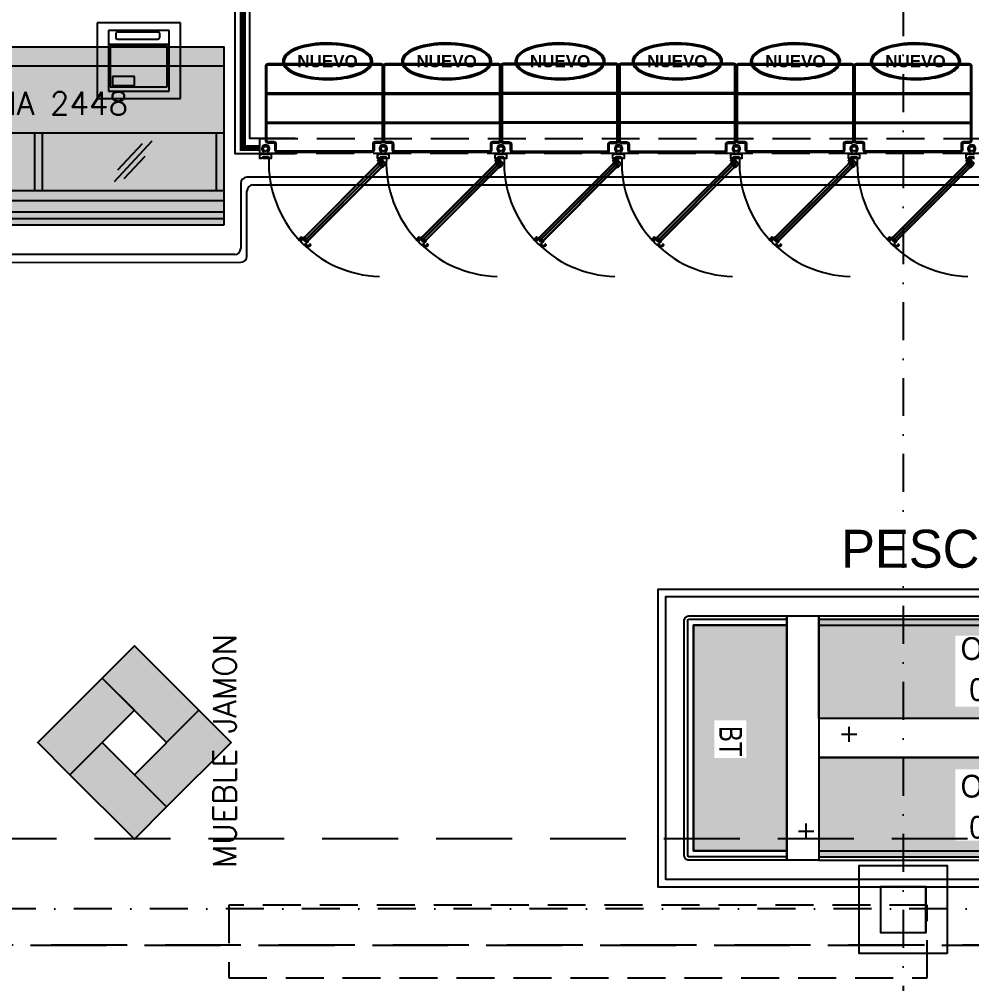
# Model space of a CAD drawing. Header units: millimetres. Extents: x 340 to 1003762, y 22 to 362022.
# Drawn here: x 614401 to 620672, y 282563 to 288913 of the extents above; entities that cross this region are included whole.
import ezdxf

# ---------------------------------------------------------------- set-up
doc = ezdxf.new("R2010")
doc.units = ezdxf.units.MM
for name, pattern in [('LSBB_P_002 - PLANTA 1° NIVEL SALA DE VENTAS$0$000_ALTILLO PROPUESTA$0$HIDDEN', [0.375, 0.25, -0.125]), ('LSBB_P_002 - PLANTA 1° NIVEL SALA DE VENTAS$0$CONTINUOS', [0]), ('LSBB_P_002 - PLANTA 1° NIVEL SALA DE VENTAS$0$DASHDOT2', [0.5, 0.25, -0.125, 0, -0.125]), ('LSBB_P_002 - PLANTA 1° NIVEL SALA DE VENTAS$0$HIDDEN', [0.375, 0.25, -0.125]), ('LSBB_P_002 - PLANTA 1° NIVEL SALA DE VENTAS$0$HIDDEN2', [0.1875, 0.125, -0.0625])]:
    doc.linetypes.add(name, pattern=pattern)
for name, color, linetype in [('A-DEMOLICION SV', 40, 'Continuous'), ('LSBB_P_002 - PLANTA 1° NIVEL SALA DE VENTAS$0$A-ACTIVOS NUEVOS', 20, 'Continuous'), ('LSBB_P_002 - PLANTA 1° NIVEL SALA DE VENTAS$0$A-LAYOUT', 7, 'Continuous'), ('LSBB_P_002 - PLANTA 1° NIVEL SALA DE VENTAS$0$A-MUE-ESPECIAL', 8, 'Continuous'), ('LSBB_P_002 - PLANTA 1° NIVEL SALA DE VENTAS$0$A-MUEBLES FRIO', 2, 'Continuous'), ('LSBB_P_002 - PLANTA 1° NIVEL SALA DE VENTAS$0$A-PANEL CAMARA NUEVO', 10, 'LSBB_P_002 - PLANTA 1° NIVEL SALA DE VENTAS$0$CONTINUOS'), ('LSBB_P_002 - PLANTA 1° NIVEL SALA DE VENTAS$0$A-SALA DEFENSAS', 9, 'Continuous'), ('LSBB_P_002 - PLANTA 1° NIVEL SALA DE VENTAS$0$A-SALA-HATCH-FIAMBRES', 32, 'Continuous'), ('LSBB_P_002 - PLANTA 1° NIVEL SALA DE VENTAS$0$A-SALA-HATCH-PESCADERIA', 160, 'Continuous'), ('LSBB_P_002 - PLANTA 1° NIVEL SALA DE VENTAS$0$A-SE CONSTRUYE RELLENO', 10, 'LSBB_P_002 - PLANTA 1° NIVEL SALA DE VENTAS$0$CONTINUOS'), ('LSBB_P_002 - PLANTA 1° NIVEL SALA DE VENTAS$0$A-TEXTO SV', 2, 'LSBB_P_002 - PLANTA 1° NIVEL SALA DE VENTAS$0$DASHDOT2'), ('LSBB_P_002 - PLANTA 1° NIVEL SALA DE VENTAS$0$A-Textos', 2, 'Continuous'), ('LSBB_P_002 - PLANTA 1° NIVEL SALA DE VENTAS$0$A-TRAS-EQPM', 8, 'Continuous'), ('LSBB_P_002 - PLANTA 1° NIVEL SALA DE VENTAS$0$CENEFA', 6, 'LSBB_P_002 - PLANTA 1° NIVEL SALA DE VENTAS$0$HIDDEN'), ('LSBB_P_002 - PLANTA 1° NIVEL SALA DE VENTAS$0$EJES', 8, 'LSBB_P_002 - PLANTA 1° NIVEL SALA DE VENTAS$0$DASHDOT2'), ('LSBB_P_002 - PLANTA 1° NIVEL SALA DE VENTAS$0$ESTRUCTURA', 5, 'Continuous'), ('LSBB_P_002 - PLANTA 1° NIVEL SALA DE VENTAS$0$LAYOUT$0$A-SALA-HATCH-FIAMBRES', 30, 'Continuous'), ('LSBB_P_002 - PLANTA 1° NIVEL SALA DE VENTAS$0$MUEBLES DE FRIO', 4, 'Continuous'), ('LSBB_P_002 - PLANTA 1° NIVEL SALA DE VENTAS$0$ZOCALOS-HORM', 8, 'Continuous')]:
    doc.layers.add(name, color=color, linetype=linetype)
doc.styles.add('LSBB_P_002 - PLANTA 1° NIVEL SALA DE VENTAS$0$ARIAL', font='')
doc.styles.add('LSBB_P_002 - PLANTA 1° NIVEL SALA DE VENTAS$0$ARQ', font='arial.ttf')
doc.styles.add('LSBB_P_002 - PLANTA 1° NIVEL SALA DE VENTAS$0$LAYOUT$0$REF-LAYOUT N+0.00 E 03$0$REF-LAYOUT N+0.00 E 02$0$Walmart_CENTURY GOTHIC', font='GOTHIC.TTF')
doc.styles.add('LSBB_P_002 - PLANTA 1° NIVEL SALA DE VENTAS$0$REF-LAYOUT N+0.00 E 03$0$REF-LAYOUT N+0.00 E 02$0$1301_Sala de Venta$0$ARQ', font='SIMPLEX.shx')
doc.styles.add('LSBB_P_002 - PLANTA 1° NIVEL SALA DE VENTAS$0$YUDICAD_ROMANS', font='romans.shx')
doc.styles.get('LSBB_P_002 - PLANTA 1° NIVEL SALA DE VENTAS$0$ARIAL').set_extended_font_data('Arial', bold=True)

# ---------------------------------------------------------------- blocks, each defined once
blk = doc.blocks.new('LSBB_P_002 - PLANTA 1° NIVEL SALA DE VENTAS$0$A$C529333AF')
at = {"layer": 'LSBB_P_002 - PLANTA 1° NIVEL SALA DE VENTAS$0$A-ACTIVOS NUEVOS', "extrusion": (0, 0, -1)}
blk.add_ellipse((0, 0), major_axis=(0.2855, 0), ratio=0.388575, dxfattribs=at)
at = {"layer": 'LSBB_P_002 - PLANTA 1° NIVEL SALA DE VENTAS$0$A-ACTIVOS NUEVOS'}
blk.add_open_spline([(0.2955, 0), (0.2955, -0.021), (0.2828, -0.0409), (0.2407, -0.0737), (0.2108, -0.0875), (0.0693, -0.1291), (-0.0893, -0.1272), (-0.2453, -0.0748), (-0.2842, -0.048), (-0.3027, 0.019), (-0.2777, 0.0523), (-0.188, 0.0987), (-0.1218, 0.1143), (0.0524, 0.1263), (0.163, 0.1102), (0.2698, 0.0572), (0.2955, 0.0303), (0.2955, 0)], degree=3, knots=[0, 0, 0, 0, 0.461791, 0.461791, 0.923583, 0.923583, 2.283227, 2.283227, 3.034626, 3.034626, 3.786024, 3.786024, 4.537423, 4.537423, 5.618495, 5.618495, 6.283185, 6.283185, 6.283185, 6.283185], dxfattribs=at)
at = {"layer": 'LSBB_P_002 - PLANTA 1° NIVEL SALA DE VENTAS$0$A-ACTIVOS NUEVOS', "insert": (0, 0), "char_height": 0.08, "attachment_point": 5, "style": 'LSBB_P_002 - PLANTA 1° NIVEL SALA DE VENTAS$0$ARIAL'}
blk.add_mtext_dynamic_manual_height_columns('NUEVO', width=0.536552, gutter_width=0.7, heights=[0], dxfattribs=at)
blk = doc.blocks.new('LSBB_P_002 - PLANTA 1° NIVEL SALA DE VENTAS$0$REF-LAYOUT N+0.00 E 03$0$REF-LAYOUT N+0.00 E 02$0$1301_Sala de Venta$0$VITRINA_2448_X_1170')
h = blk.add_hatch(color=256)
h.dxf.hatch_style = 1
h.paths.add_polyline_path([(-2883.08, -5350.77), (-2883.08, -5233.77), (-3127.88, -5233.77), (-3127.88, -5350.77)])
h.paths.add_polyline_path([(-3083.16, -5281.93), (-2924.23, -5281.93), (-2924.23, -5259.43), (-3083.16, -5259.43)], flags=24)
at = {"layer": 'LSBB_P_002 - PLANTA 1° NIVEL SALA DE VENTAS$0$A-MUEBLES FRIO', "linetype": 'Continuous'}
for p, q in [((-3127.88, -5245.92), (-2883.08, -5245.92)), ((-2883.08, -5290.27), (-3127.88, -5290.27)), ((-3122.88, -5328.13), (-3122.88, -5290.27)), ((-3055.58, -5295.57), (-3080.41, -5322.33)), ((-3007.98, -5290.27), (-3007.98, -5328.13)), ((-3002.98, -5290.27), (-3002.98, -5328.13)), ((-2930.74, -5295.57), (-2955.57, -5322.33)), ((-2888.08, -5328.13), (-2888.08, -5290.27)), ((-3061.98, -5297.41), (-3078.1, -5314.59)), ((-2937.15, -5297.41), (-2953.27, -5314.59)), ((-3060.11, -5305.76), (-3073.96, -5320.44)), ((-2935.27, -5305.76), (-2949.12, -5320.44)), ((-3127.88, -5328.13), (-2883.08, -5328.13)), ((-3127.88, -5334.6), (-2883.08, -5334.6)), ((-3127.88, -5342.14), (-2883.08, -5342.14)), ((-3127.88, -5346.45), (-2883.08, -5346.45))]:
    blk.add_line(p, q, dxfattribs=at)
blk.add_lwpolyline([(-2883.08, -5350.77), (-2883.08, -5233.77), (-3127.88, -5233.77), (-3127.88, -5350.77), (-3127.88, -5233.77), (-3127.88, -5350.77)], close=True, dxfattribs=at)
at = {"layer": 'LSBB_P_002 - PLANTA 1° NIVEL SALA DE VENTAS$0$A-MUEBLES FRIO', "insert": (-3079.41, -5263.18), "char_height": 15, "attachment_point": 1, "style": 'LSBB_P_002 - PLANTA 1° NIVEL SALA DE VENTAS$0$REF-LAYOUT N+0.00 E 03$0$REF-LAYOUT N+0.00 E 02$0$1301_Sala de Venta$0$ARQ'}
blk.add_mtext('VITRINA 2448', dxfattribs=at)
blk = doc.blocks.new('LSBB_P_002 - PLANTA 1° NIVEL SALA DE VENTAS$0$Balanza VA')
at = {"layer": 'LSBB_P_002 - PLANTA 1° NIVEL SALA DE VENTAS$0$A-TRAS-EQPM'}
for p, q in [((-41358.6, 6380.36, 0), (-41358.6, 6430.17, 0)), ((-41358.6, 6430.17, 0), (-41303.6, 6430.17, 0)), ((-41358.6, 6430.17, 0), (-41303.6, 6430.17, 0)), ((-41303.6, 6430.17, 0), (-41303.6, 6380.36, 0)), ((-41351.1, 6385.1, 0), (-41351.1, 6425.1, 0)), ((-41351.1, 6425.1, 0), (-41311.1, 6425.1, 0)), ((-41351.1, 6385.1, 0), (-41351.1, 6425.1, 0)), ((-41344.68, 6423.24, 0), (-41344.68, 6420.3, 0)), ((-41317.14, 6424.24, 0), (-41343.68, 6424.24, 0)), ((-41316.14, 6420.3, 0), (-41316.14, 6423.24, 0)), ((-41311.1, 6425.1, 0), (-41311.1, 6385.1, 0)), ((-41311.1, 6416.1, 0), (-41351.1, 6416.1, 0)), ((-41349.85, 6388.1, 0), (-41349.85, 6415.1, 0)), ((-41349.85, 6415.1, 0), (-41312.35, 6415.1, 0)), ((-41343.68, 6419.3, 0), (-41317.14, 6419.3, 0)), ((-41312.35, 6415.1, 0), (-41312.35, 6388.1, 0)), ((-41328.29, 6388.83, 0), (-41328.29, 6394.75, 0)), ((-41328.29, 6394.75, 0), (-41313.84, 6394.75, 0)), ((-41313.84, 6394.75, 0), (-41313.84, 6388.83, 0)), ((-41312.35, 6388.1, 0), (-41349.85, 6388.1, 0)), ((-41313.84, 6388.83, 0), (-41328.29, 6388.83, 0)), ((-41311.1, 6385.1, 0), (-41351.1, 6385.1, 0)), ((-41311.1, 6385.1, 0), (-41351.1, 6385.1, 0)), ((-41303.6, 6380.36, 0), (-41358.6, 6380.36, 0))]:
    blk.add_line(p, q, dxfattribs=at)
for centre, start, end in [((-41343.68, 6423.24, 0), 90, 180), ((-41343.68, 6420.3, 0), 180, 270), ((-41317.14, 6423.24, 0), 0, 90), ((-41317.14, 6420.3, 0), 270, 0)]:
    blk.add_arc(centre, 1, start, end, dxfattribs=at)
blk = doc.blocks.new('LSBB_P_002 - PLANTA 1° NIVEL SALA DE VENTAS$0$CABECERA_POZO_ISLA_1608_X_886')
h = blk.add_hatch(color=256)
h.dxf.hatch_style = 1
h.paths.add_polyline_path([(-3339.37, -3166.62), (-3400.87, -3166.62), (-3400.87, -3315.22), (-3339.37, -3315.22)])
h.paths.add_polyline_path([(-3387.22, -3229.29), (-3387.22, -3254.08), (-3366.1, -3254.08), (-3366.1, -3229.29)], flags=16)
at = {"layer": 'LSBB_P_002 - PLANTA 1° NIVEL SALA DE VENTAS$0$A-MUEBLES FRIO'}
for p, q in [((-3339.37, -3166.62), (-3339.37, -3315.22)), ((-3326.74, -3307.19), (-3326.74, -3297.19)), ((-3331.74, -3302.19), (-3321.74, -3302.19))]:
    blk.add_line(p, q, dxfattribs=at)
for points in [[(-3403.97, -3160.52), (-3339.37, -3160.52), (-3339.37, -3321.32), (-3403.97, -3321.32, -0.414214), (-3406.97, -3318.32), (-3406.97, -3163.52, -0.414214)], [(-3403.97, -3162.72), (-3339.37, -3162.72), (-3339.37, -3319.12), (-3403.97, -3319.12, -0.414214), (-3404.77, -3318.32), (-3404.77, -3163.52, -0.414214)]]:
    blk.add_lwpolyline(points, format="xyb", close=True, dxfattribs=at)
for points in [[(-3318.37, -3160.52), (-3318.37, -3321.32), (-3339.37, -3321.32), (-3339.37, -3160.52)], [(-3400.87, -3166.62), (-3339.37, -3166.62), (-3339.37, -3315.22), (-3400.87, -3315.22)], [(-3339.37, -3166.62), (-3400.87, -3166.62), (-3400.87, -3315.22), (-3339.37, -3315.22)]]:
    blk.add_lwpolyline(points, close=True, dxfattribs=at)
at = {"layer": 'LSBB_P_002 - PLANTA 1° NIVEL SALA DE VENTAS$0$A-MUEBLES FRIO', "insert": (-3376.4, -3242.94), "char_height": 15, "width": 142.2754, "attachment_point": 5, "rotation": 270, "line_spacing_factor": 1.081434, "style": 'LSBB_P_002 - PLANTA 1° NIVEL SALA DE VENTAS$0$ARQ'}
blk.add_mtext('{\\W0.750000x;BT }', dxfattribs=at)
blk = doc.blocks.new('LSBB_P_002 - PLANTA 1° NIVEL SALA DE VENTAS$0$POZO_2500_X_1608')
h = blk.add_hatch(color=256)
h.dxf.hatch_style = 1
h.paths.add_polyline_path([(-3068.37, -3162.72), (-3068.37, -3228.12), (-3318.37, -3228.12), (-3318.37, -3162.72)])
h.paths.add_polyline_path([(-3158.2, -3220.28), (-3221.24, -3220.28), (-3221.24, -3173.43), (-3158.2, -3173.43)], flags=16)
h = blk.add_hatch(color=256)
h.dxf.hatch_style = 1
h.paths.add_polyline_path([(-3068.37, -3319.12), (-3068.37, -3253.72), (-3318.37, -3253.72), (-3318.37, -3319.12)])
h.paths.add_polyline_path([(-3158.2, -3261.56), (-3221.24, -3261.56), (-3221.24, -3308.41), (-3158.2, -3308.41)], flags=16)
at = {"layer": 'LSBB_P_002 - PLANTA 1° NIVEL SALA DE VENTAS$0$A-MUEBLES FRIO'}
for p, q in [((-3088.37, -3243.45), (-3088.37, -3233.45)), ((-3083.37, -3238.45), (-3093.37, -3238.45))]:
    blk.add_line(p, q, dxfattribs=at)
for points in [[(-3068.37, -3160.52), (-3318.37, -3160.52), (-3318.37, -3228.12), (-3068.37, -3228.12)], [(-3068.37, -3160.52), (-3318.37, -3160.52), (-3318.37, -3228.12), (-3068.37, -3228.12)], [(-3068.37, -3162.72), (-3318.37, -3162.72), (-3318.37, -3228.12), (-3068.37, -3228.12)], [(-3068.37, -3162.72), (-3318.37, -3162.72), (-3318.37, -3228.12), (-3068.37, -3228.12)], [(-3068.37, -3166.62), (-3318.37, -3166.62), (-3318.37, -3228.12), (-3068.37, -3228.12)], [(-3068.37, -3166.62), (-3318.37, -3166.62), (-3318.37, -3228.12), (-3068.37, -3228.12)], [(-3068.37, -3253.72), (-3318.37, -3253.72), (-3318.37, -3228.12), (-3068.37, -3228.12)], [(-3068.37, -3321.32), (-3318.37, -3321.32), (-3318.37, -3253.72), (-3068.37, -3253.72)], [(-3068.37, -3319.12), (-3318.37, -3319.12), (-3318.37, -3253.72), (-3068.37, -3253.72)], [(-3068.37, -3315.22), (-3318.37, -3315.22), (-3318.37, -3253.72), (-3068.37, -3253.72)], [(-3068.37, -3321.32), (-3318.37, -3321.32), (-3318.37, -3253.72), (-3068.37, -3253.72)], [(-3068.37, -3319.12), (-3318.37, -3319.12), (-3318.37, -3253.72), (-3068.37, -3253.72)], [(-3068.37, -3315.22), (-3318.37, -3315.22), (-3318.37, -3253.72), (-3068.37, -3253.72)]]:
    blk.add_lwpolyline(points, close=True, dxfattribs=at)
at = {"layer": 'LSBB_P_002 - PLANTA 1° NIVEL SALA DE VENTAS$0$A-MUEBLES FRIO', "char_height": 15, "width": 142.2754, "attachment_point": 5, "line_spacing_factor": 1.081434, "style": 'LSBB_P_002 - PLANTA 1° NIVEL SALA DE VENTAS$0$ARQ'}
for insert in [(-3188.4, -3195.62), (-3188.4, -3286.22)]:
    blk.add_mtext('{\\W0.9;POZO \\P2500 }', dxfattribs=dict(at, insert=insert))
blk = doc.blocks.new('LSBB_P_002 - PLANTA 1° NIVEL SALA DE VENTAS$0$1301_Sala de Venta$0$1301_Sala de Venta$0$1301_Sala de Venta$0$1404_Sala de ventas$0$1404_Sala de Ventas$0$A$C7A6E1E93')
at = {"color": 0}
for p, q in [((0.0325, 0.7354), (0.067, 0.7354)), ((0.0325, 0.0249), (0.067, 0.0249)), ((0.058, 0.0081), (0.0406, 0.0081)), ((0.0498, 0.0164), (0.0498, 0.0011))]:
    blk.add_line(p, q, dxfattribs=at)
for points in [[(0.0719, 0.7558), (0.0702, 0.7558), (0.0702, 0.7584), (0.0727, 0.7584), (0.0727, 0.76), (0.0487, 0.76), (0.0487, 0.7606, 1), (0.0467, 0.7606), (0.0467, 0.76), (0.0405, 0.76), (0.0394, 0.7599, 0.293134), (0.033, 0.7544, -0.234468), (0.0302, 0.7515), (0.0157, 0.7515, 0.118414), (0.0114, 0.7505, 0.168377), (0.0013, 0.7399, 0.176796), (0.0005, 0.7302, 0.768033), (0.009, 0.7303, 0.151695), (0.0087, 0.737, -0.441885), (0.0147, 0.7484, -0.190584), (0.0259, 0.747, -0.259757), (0.0288, 0.7424, -0.04595), (0.0286, 0.7377, 0.144213), (0.0308, 0.7211, 0.215642), (0.0314, 0.7207), (0.0317, 0.7207), (0.0317, 0.7194), (0.0325, 0.7194), (0.0325, 0.7354), (0.0402, 0.7354), (0.0402, 0.7402), (0.0529, 0.7402), (0.0556, 0.7353), (0.0613, 0.7353), (0.0613, 0.7373), (0.0692, 0.7373), (0.0692, 0.7349, -0.164734), (0.068, 0.7315, 0.136658), (0.067, 0.7289), (0.067, 0.7213, 1), (0.0682, 0.7213), (0.0682, 0.7273, -0.204799), (0.0699, 0.7314, 0.17093), (0.071, 0.7335), (0.071, 0.7499), (0.0686, 0.7499), (0.0686, 0.749), (0.0638, 0.749), (0.0638, 0.7551), (0.0711, 0.7551), (0.0711, 0.7532), (0.0719, 0.7532), (0.0719, 0.7558)], [(0.0766, 0.0051), (0.0766, 0.0044), (0.0766, 0.0044), (0.0715, 0.0044), (0.0715, 0.0035), (0.071, 0.0035), (0.071, 0.0035), (0.071, 0.0031), (0.0702, 0.0031), (0.0707, 0.002), (0.0726, 0.002), (0.0726, 0), (0.0422, 0, -0.036957), (0.0394, 0.0002, -0.13065), (0.0362, 0.0016, -0.13964), (0.0314, 0.0082, -0.065267), (0.0283, 0.0223, -0.114726), (0.0307, 0.0389), (0.0317, 0.0389), (0.0317, 0.0409), (0.0325, 0.0409), (0.0325, 0.0309), (0.0305, 0.0309), (0.0305, 0.0249), (0.0393, 0.0249), (0.0393, 0.0202), (0.0528, 0.0202), (0.0558, 0.0248), (0.0613, 0.0248), (0.0613, 0.0226), (0.0692, 0.0226), (0.0692, 0.0255, 0.188034), (0.0681, 0.0295, -0.113451), (0.067, 0.0315), (0.067, 0.0389), (0.0686, 0.0389), (0.0686, 0.0335, 0.188858), (0.0696, 0.0298, -0.181363), (0.071, 0.0261, 0.003414), (0.0711, 0.0222), (0.0711, 0.0103), (0.0685, 0.0103), (0.0685, 0.0108), (0.0636, 0.0108), (0.0636, 0.0052), (0.0687, 0.0052), (0.0687, 0.007), (0.0719, 0.007), (0.0719, 0.0051), (0.0766, 0.0051)]]:
    blk.add_lwpolyline(points, format="xyb", dxfattribs=at)
for points in [[(0.0325, 0.7354), (0.0354, 0.7354), (0.0354, 0.0249), (0.0325, 0.0249)], [(0.0357, 0.723), (0.0357, 0.7324), (0.0383, 0.735), (0.0451, 0.735), (0.0477, 0.7324), (0.0477, 0.723)], [(0.0367, 0.724), (0.0367, 0.732), (0.0387, 0.734), (0.0447, 0.734), (0.0467, 0.732), (0.0467, 0.724)], [(0.0483, 0.7354), (0.0512, 0.7354), (0.0512, 0.0249), (0.0483, 0.0249)], [(0.0639, 0.723), (0.0639, 0.7324), (0.0613, 0.735), (0.0544, 0.735), (0.0519, 0.7324), (0.0519, 0.723)], [(0.0629, 0.724), (0.0629, 0.732), (0.0609, 0.734), (0.0549, 0.734), (0.0529, 0.732), (0.0529, 0.724)], [(0.067, 0.7354), (0.0641, 0.7354), (0.0641, 0.0249), (0.067, 0.0249)], [(0.0357, 0.0373), (0.0357, 0.0279), (0.0383, 0.0253), (0.0451, 0.0253), (0.0477, 0.0279), (0.0477, 0.0373)], [(0.0367, 0.0363), (0.0367, 0.0283), (0.0387, 0.0263), (0.0447, 0.0263), (0.0467, 0.0283), (0.0467, 0.0363)], [(0.0639, 0.0373), (0.0639, 0.0279), (0.0613, 0.0253), (0.0544, 0.0253), (0.0519, 0.0279), (0.0519, 0.0373)], [(0.0629, 0.0363), (0.0629, 0.0283), (0.0609, 0.0263), (0.0549, 0.0263), (0.0529, 0.0283), (0.0529, 0.0363)]]:
    blk.add_lwpolyline(points, close=True, dxfattribs=at)
blk.add_lwpolyline([(0.0839, 0.0066), (0.0839, 0.0196, 0.20871), (0.0833, 0.0209, -0.146491), (0.0831, 0.0213), (0.0831, 0.0237, 1), (0.0797, 0.0237), (0.0797, 0.0179), (0.078, 0.0179, -0.414028), (0.0776, 0.0183), (0.0776, 0.0242, 0.481881), (0.0767, 0.0249), (0.0711, 0.0228), (0.0711, 0.011), (0.0674, 0.011, 1), (0.0674, 0.007), (0.0711, 0.007), (0.0711, 0.0077), (0.0719, 0.0077), (0.0719, 0.0051), (0.0768, 0.0051, 0.426198), (0.0781, 0.0064, 0.091689), (0.0773, 0.0098, -0.119072), (0.0769, 0.012, -0.481036), (0.0774, 0.0123), (0.0792, 0.0118), (0.0792, 0.0075, 0.428658), (0.08, 0.0066), (0.0839, 0.0066)], format="xyb", close=True, dxfattribs=at)
for radius in [0.00548, 0.00298]:
    blk.add_circle((0.0498, 0.0081), radius, dxfattribs=at)
blk = doc.blocks.new('LSBB_P_002 - PLANTA 1° NIVEL SALA DE VENTAS$0$1301_Sala de Venta$0$1301_Sala de Venta$0$1301_Sala de Venta$0$1404_Sala de ventas$0$1404_Sala de Ventas$0$A$C351C073D')
at = {"color": 0}
blk.add_lwpolyline([(0.2444, 0.5627), (0.2475, 0.5658), (0.2607, 0.5526), (0.2578, 0.5497), (0.253, 0.5545), (0.2516, 0.553), (0.2557, 0.5489), (0.256, 0.5484, -0.287577), (0.2559, 0.5475, -0.199432), (0.2535, 0.546, 0.061779), (0.2508, 0.5452), (0.2423, 0.5537), (0.2406, 0.552), (0.2412, 0.5513), (0.2379, 0.548), (0.2337, 0.5522), (0.2387, 0.5572), (0.2402, 0.5558), (0.2408, 0.5565), (0.2386, 0.5587), (0.2408, 0.5609, -0.401745), (0.244, 0.561, -0.104382), (0.2456, 0.5586, 0.188831), (0.2469, 0.5574), (0.248, 0.5584), (0.2445, 0.5618, -0.350944), (0.2444, 0.5627)], format="xyb", dxfattribs=at)
blk.add_arc((0.7519, 0.0142), 0.7523, 88.05736, 178.24495, dxfattribs=at)
at = {"color": 0, "rotation": 45}
blk.add_blockref('LSBB_P_002 - PLANTA 1° NIVEL SALA DE VENTAS$0$1301_Sala de Venta$0$1301_Sala de Venta$0$1301_Sala de Venta$0$1404_Sala de ventas$0$1404_Sala de Ventas$0$A$C7A6E1E93', (0.7224, -0.0267), dxfattribs=at)
blk = doc.blocks.new('LSBB_P_002 - PLANTA 1° NIVEL SALA DE VENTAS$0$SVLY')
at = {"layer": 'LSBB_P_002 - PLANTA 1° NIVEL SALA DE VENTAS$0$A-SALA-HATCH-FIAMBRES', "ltscale": 3}
h = blk.add_hatch(color=256, dxfattribs=at)
h.dxf.hatch_style = 1
h.paths.add_polyline_path([(1038.1656, 298.6842), (1038.3777, 298.8963), (1038.802, 298.4721), (1038.5899, 298.2599)])
h.paths.add_polyline_path([(1038.1656, 298.6842), (1038.3777, 298.4721), (1037.9535, 298.0478), (1037.7413, 298.2599)])
h.paths.add_polyline_path([(1038.1656, 298.2599), (1038.5899, 297.8357), (1038.3777, 297.6235), (1037.9535, 298.0478)])
h.paths.add_polyline_path([(1038.3777, 298.0478), (1038.802, 298.4721), (1039.0141, 298.2599), (1038.5899, 297.8357)])
at = {"layer": 'LSBB_P_002 - PLANTA 1° NIVEL SALA DE VENTAS$0$A-MUE-ESPECIAL'}
for points in [[(1038.802, 298.4721), (1038.5899, 298.2599), (1038.1656, 298.6842), (1038.3777, 298.8963)], [(1037.9535, 298.0478), (1037.7413, 298.2599), (1038.1656, 298.6842), (1038.3777, 298.4721)], [(1038.5899, 297.8357), (1038.3777, 298.0478), (1038.802, 298.4721), (1039.0141, 298.2599)], [(1038.5899, 297.8357), (1038.3777, 297.6235), (1037.9535, 298.0478), (1038.1656, 298.2599)]]:
    blk.add_lwpolyline(points, close=True, dxfattribs=at)
at = {"layer": 'LSBB_P_002 - PLANTA 1° NIVEL SALA DE VENTAS$0$A-MUEBLES FRIO'}
for p, q in [((1039.2505, 302.5372), (1040.0085, 302.5372)), ((1039.2505, 302.5292), (1040.0085, 302.5292)), ((1040.0248, 302.5372), (1040.7828, 302.5372)), ((1040.0248, 302.5292), (1040.7828, 302.5292)), ((1041.5572, 302.5372), (1040.7992, 302.5372)), ((1041.5572, 302.5292), (1040.7992, 302.5292)), ((1042.3322, 302.5372), (1041.5742, 302.5372)), ((1042.3322, 302.5292), (1041.5742, 302.5292)), ((1042.3495, 302.5372), (1043.1075, 302.5372)), ((1042.3495, 302.5292), (1043.1075, 302.5292)), ((1043.1246, 302.5372), (1043.8826, 302.5372)), ((1043.1246, 302.5292), (1043.8826, 302.5292)), ((1039.2505, 302.3452), (1040.0085, 302.3452)), ((1039.2505, 302.3372), (1040.0085, 302.3372)), ((1040.0248, 302.3452), (1040.7828, 302.3452)), ((1040.0248, 302.3372), (1040.7828, 302.3372)), ((1041.5572, 302.3452), (1040.7992, 302.3452)), ((1041.5572, 302.3372), (1040.7992, 302.3372)), ((1042.3322, 302.3452), (1041.5742, 302.3452)), ((1042.3322, 302.3372), (1041.5742, 302.3372)), ((1042.3495, 302.3452), (1043.1075, 302.3452)), ((1042.3495, 302.3372), (1043.1075, 302.3372)), ((1043.1246, 302.3452), (1043.8826, 302.3452)), ((1043.1246, 302.3372), (1043.8826, 302.3372))]:
    blk.add_line(p, q, dxfattribs=at)
for points in [[(1040.0165, 302.7142), (1040.0165, 302.2222, -0.414214), (1040.0005, 302.2062), (1039.9635, 302.2062, 0.414214), (1039.9555, 302.1982), (1039.9555, 302.1612, -0.414214), (1039.9395, 302.1452), (1039.3195, 302.1452, -0.414214), (1039.3035, 302.1612), (1039.3035, 302.1982, 0.414214), (1039.2955, 302.2062), (1039.2585, 302.2062, -0.414214), (1039.2425, 302.2222), (1039.2425, 302.7142, -0.414214), (1039.2585, 302.7302), (1040.0005, 302.7302, -0.414214)], [(1040.0085, 302.7142), (1040.0085, 302.2222, -0.414214), (1040.0005, 302.2142), (1039.9635, 302.2142, 0.414214), (1039.9475, 302.1982), (1039.9475, 302.1612, -0.414214), (1039.9395, 302.1532), (1039.3195, 302.1532, -0.414214), (1039.3115, 302.1612), (1039.3115, 302.1982, 0.414214), (1039.2955, 302.2142), (1039.2585, 302.2142, -0.414214), (1039.2505, 302.2222), (1039.2505, 302.7142, -0.414214), (1039.2585, 302.7222), (1040.0005, 302.7222, -0.414214)], [(1040.7908, 302.7142), (1040.7908, 302.2222, -0.414214), (1040.7748, 302.2062), (1040.7378, 302.2062, 0.414214), (1040.7298, 302.1982), (1040.7298, 302.1612, -0.414214), (1040.7138, 302.1452), (1040.0938, 302.1452, -0.414214), (1040.0778, 302.1612), (1040.0778, 302.1982, 0.414214), (1040.0698, 302.2062), (1040.0328, 302.2062, -0.414214), (1040.0168, 302.2222), (1040.0168, 302.7142, -0.414214), (1040.0328, 302.7302), (1040.7748, 302.7302, -0.414214)], [(1040.7828, 302.7142), (1040.7828, 302.2222, -0.414214), (1040.7748, 302.2142), (1040.7378, 302.2142, 0.414214), (1040.7218, 302.1982), (1040.7218, 302.1612, -0.414214), (1040.7138, 302.1532), (1040.0938, 302.1532, -0.414214), (1040.0858, 302.1612), (1040.0858, 302.1982, 0.414214), (1040.0698, 302.2142), (1040.0328, 302.2142, -0.414214), (1040.0248, 302.2222), (1040.0248, 302.7142, -0.414214), (1040.0328, 302.7222), (1040.7748, 302.7222, -0.414214)], [(1040.7912, 302.7142), (1040.7912, 302.2222, 0.414214), (1040.8072, 302.2062), (1040.8442, 302.2062, -0.414214), (1040.8522, 302.1982), (1040.8522, 302.1612, 0.414214), (1040.8682, 302.1452), (1041.4882, 302.1452, 0.414214), (1041.5042, 302.1612), (1041.5042, 302.1982, -0.414214), (1041.5122, 302.2062), (1041.5492, 302.2062, 0.414214), (1041.5652, 302.2222), (1041.5652, 302.7142, 0.414214), (1041.5492, 302.7302), (1040.8072, 302.7302, 0.414214)], [(1040.7992, 302.7142), (1040.7992, 302.2222, 0.414214), (1040.8072, 302.2142), (1040.8442, 302.2142, -0.414214), (1040.8602, 302.1982), (1040.8602, 302.1612, 0.414214), (1040.8682, 302.1532), (1041.4882, 302.1532, 0.414214), (1041.4962, 302.1612), (1041.4962, 302.1982, -0.414214), (1041.5122, 302.2142), (1041.5492, 302.2142, 0.414214), (1041.5572, 302.2222), (1041.5572, 302.7142, 0.414214), (1041.5492, 302.7222), (1040.8072, 302.7222, 0.414214)], [(1041.5662, 302.7142), (1041.5662, 302.2222, 0.414214), (1041.5822, 302.2062), (1041.6192, 302.2062, -0.414214), (1041.6272, 302.1982), (1041.6272, 302.1612, 0.414214), (1041.6432, 302.1452), (1042.2632, 302.1452, 0.414214), (1042.2792, 302.1612), (1042.2792, 302.1982, -0.414214), (1042.2872, 302.2062), (1042.3242, 302.2062, 0.414214), (1042.3402, 302.2222), (1042.3402, 302.7142, 0.414214), (1042.3242, 302.7302), (1041.5822, 302.7302, 0.414214)], [(1041.5742, 302.7142), (1041.5742, 302.2222, 0.414214), (1041.5822, 302.2142), (1041.6192, 302.2142, -0.414214), (1041.6352, 302.1982), (1041.6352, 302.1612, 0.414214), (1041.6432, 302.1532), (1042.2632, 302.1532, 0.414214), (1042.2712, 302.1612), (1042.2712, 302.1982, -0.414214), (1042.2872, 302.2142), (1042.3242, 302.2142, 0.414214), (1042.3322, 302.2222), (1042.3322, 302.7142, 0.414214), (1042.3242, 302.7222), (1041.5822, 302.7222, 0.414214)], [(1043.1155, 302.7142), (1043.1155, 302.2222, -0.414214), (1043.0995, 302.2062), (1043.0625, 302.2062, 0.414214), (1043.0545, 302.1982), (1043.0545, 302.1612, -0.414214), (1043.0385, 302.1452), (1042.4185, 302.1452, -0.414214), (1042.4025, 302.1612), (1042.4025, 302.1982, 0.414214), (1042.3945, 302.2062), (1042.3575, 302.2062, -0.414214), (1042.3415, 302.2222), (1042.3415, 302.7142, -0.414214), (1042.3575, 302.7302), (1043.0995, 302.7302, -0.414214)], [(1043.1075, 302.7142), (1043.1075, 302.2222, -0.414214), (1043.0995, 302.2142), (1043.0625, 302.2142, 0.414214), (1043.0465, 302.1982), (1043.0465, 302.1612, -0.414214), (1043.0385, 302.1532), (1042.4185, 302.1532, -0.414214), (1042.4105, 302.1612), (1042.4105, 302.1982, 0.414214), (1042.3945, 302.2142), (1042.3575, 302.2142, -0.414214), (1042.3495, 302.2222), (1042.3495, 302.7142, -0.414214), (1042.3575, 302.7222), (1043.0995, 302.7222, -0.414214)], [(1043.8906, 302.7142), (1043.8906, 302.2222, -0.414214), (1043.8746, 302.2062), (1043.8376, 302.2062, 0.414214), (1043.8296, 302.1982), (1043.8296, 302.1612, -0.414214), (1043.8136, 302.1452), (1043.1936, 302.1452, -0.414214), (1043.1776, 302.1612), (1043.1776, 302.1982, 0.414214), (1043.1696, 302.2062), (1043.1326, 302.2062, -0.414214), (1043.1166, 302.2222), (1043.1166, 302.7142, -0.414214), (1043.1326, 302.7302), (1043.8746, 302.7302, -0.414214)], [(1043.8826, 302.7142), (1043.8826, 302.2222, -0.414214), (1043.8746, 302.2142), (1043.8376, 302.2142, 0.414214), (1043.8216, 302.1982), (1043.8216, 302.1612, -0.414214), (1043.8136, 302.1532), (1043.1936, 302.1532, -0.414214), (1043.1856, 302.1612), (1043.1856, 302.1982, 0.414214), (1043.1696, 302.2142), (1043.1326, 302.2142, -0.414214), (1043.1246, 302.2222), (1043.1246, 302.7142, -0.414214), (1043.1326, 302.7222), (1043.8746, 302.7222, -0.414214)]]:
    blk.add_lwpolyline(points, format="xyb", close=True, dxfattribs=at)
for points in [[(1039.212, 302.1053), (1039.212, 302.1056), (1039.2046, 302.1056), (1039.2046, 302.1296, -0.323514), (1039.2069, 302.1327), (1039.216, 302.1327), (1039.216, 302.1347), (1039.2201, 302.1347), (1039.2201, 302.1359), (1039.2184, 302.1359), (1039.2184, 302.1371), (1039.2204, 302.1379), (1039.2224, 302.1379), (1039.2224, 302.1348), (1039.2609, 302.1348), (1039.2609, 302.138), (1039.2634, 302.138), (1039.265, 302.1372), (1039.265, 302.136), (1039.2635, 302.136), (1039.2635, 302.1348), (1039.2674, 302.1348), (1039.2674, 302.1327), (1039.2756, 302.1327, -0.362497), (1039.2786, 302.1302), (1039.2786, 302.1104), (1039.2795, 302.1104), (1039.2795, 302.1087), (1039.2786, 302.1087), (1039.2786, 302.1055), (1039.2691, 302.1055), (1039.2691, 302.1061), (1039.26, 302.1061), (1039.26, 302.1148, 0.357026), (1039.2586, 302.1165), (1039.2251, 302.1165, 0.363742), (1039.2235, 302.1151), (1039.2235, 302.1072), (1039.26, 302.1072), (1039.26, 302.1061), (1039.2129, 302.1061), (1039.2129, 302.1053), (1039.212, 302.1053)], [(1039.9863, 302.1053), (1039.9863, 302.1056), (1039.979, 302.1056), (1039.979, 302.1296, -0.323514), (1039.9812, 302.1327), (1039.9903, 302.1327), (1039.9903, 302.1347), (1039.9944, 302.1347), (1039.9944, 302.1359), (1039.9928, 302.1359), (1039.9928, 302.1371), (1039.9947, 302.1379), (1039.9967, 302.1379), (1039.9967, 302.1348), (1040.0352, 302.1348), (1040.0352, 302.138), (1040.0377, 302.138), (1040.0394, 302.1372), (1040.0394, 302.136), (1040.0379, 302.136), (1040.0379, 302.1348), (1040.0418, 302.1348), (1040.0418, 302.1327), (1040.0499, 302.1327, -0.362497), (1040.053, 302.1302), (1040.053, 302.1104), (1040.0539, 302.1104), (1040.0539, 302.1087), (1040.053, 302.1087), (1040.053, 302.1055), (1040.0434, 302.1055), (1040.0434, 302.1061), (1040.0343, 302.1061), (1040.0343, 302.1148, 0.357026), (1040.033, 302.1165), (1039.9995, 302.1165, 0.363742), (1039.9978, 302.1151), (1039.9978, 302.1072), (1040.0343, 302.1072), (1040.0343, 302.1061), (1039.9873, 302.1061), (1039.9873, 302.1053), (1039.9863, 302.1053)], [(1039.987, 302.1053), (1039.987, 302.1056), (1039.9796, 302.1056), (1039.9796, 302.1296, -0.323514), (1039.9819, 302.1327), (1039.991, 302.1327), (1039.991, 302.1347), (1039.9951, 302.1347), (1039.9951, 302.1359), (1039.9934, 302.1359), (1039.9934, 302.1371), (1039.9954, 302.1379), (1039.9974, 302.1379), (1039.9974, 302.1348), (1040.0359, 302.1348), (1040.0359, 302.138), (1040.0384, 302.138), (1040.04, 302.1372), (1040.04, 302.136), (1040.0385, 302.136), (1040.0385, 302.1348), (1040.0424, 302.1348), (1040.0424, 302.1327), (1040.0506, 302.1327, -0.362497), (1040.0536, 302.1302), (1040.0536, 302.1104), (1040.0545, 302.1104), (1040.0545, 302.1087), (1040.0536, 302.1087), (1040.0536, 302.1055), (1040.0441, 302.1055), (1040.0441, 302.1061), (1040.035, 302.1061), (1040.035, 302.1148, 0.357026), (1040.0336, 302.1165), (1040.0001, 302.1165, 0.363742), (1039.9985, 302.1151), (1039.9985, 302.1072), (1040.035, 302.1072), (1040.035, 302.1061), (1039.9879, 302.1061), (1039.9879, 302.1053), (1039.987, 302.1053)], [(1040.7613, 302.1053), (1040.7613, 302.1056), (1040.754, 302.1056), (1040.754, 302.1296, -0.323514), (1040.7562, 302.1327), (1040.7653, 302.1327), (1040.7653, 302.1347), (1040.7694, 302.1347), (1040.7694, 302.1359), (1040.7678, 302.1359), (1040.7678, 302.1371), (1040.7697, 302.1379), (1040.7717, 302.1379), (1040.7717, 302.1348), (1040.8102, 302.1348), (1040.8102, 302.138), (1040.8127, 302.138), (1040.8144, 302.1372), (1040.8144, 302.136), (1040.8129, 302.136), (1040.8129, 302.1348), (1040.8168, 302.1348), (1040.8168, 302.1327), (1040.8249, 302.1327, -0.362497), (1040.828, 302.1302), (1040.828, 302.1104), (1040.8289, 302.1104), (1040.8289, 302.1087), (1040.828, 302.1087), (1040.828, 302.1055), (1040.8184, 302.1055), (1040.8184, 302.1061), (1040.8093, 302.1061), (1040.8093, 302.1148, 0.357026), (1040.808, 302.1165), (1040.7745, 302.1165, 0.363742), (1040.7728, 302.1151), (1040.7728, 302.1072), (1040.8093, 302.1072), (1040.8093, 302.1061), (1040.7623, 302.1061), (1040.7623, 302.1053), (1040.7613, 302.1053)], [(1041.5363, 302.1053), (1041.5363, 302.1056), (1041.529, 302.1056), (1041.529, 302.1296, -0.323514), (1041.5312, 302.1327), (1041.5403, 302.1327), (1041.5403, 302.1347), (1041.5444, 302.1347), (1041.5444, 302.1359), (1041.5428, 302.1359), (1041.5428, 302.1371), (1041.5447, 302.1379), (1041.5467, 302.1379), (1041.5467, 302.1348), (1041.5852, 302.1348), (1041.5852, 302.138), (1041.5877, 302.138), (1041.5894, 302.1372), (1041.5894, 302.136), (1041.5879, 302.136), (1041.5879, 302.1348), (1041.5918, 302.1348), (1041.5918, 302.1327), (1041.5999, 302.1327, -0.362497), (1041.603, 302.1302), (1041.603, 302.1104), (1041.6039, 302.1104), (1041.6039, 302.1087), (1041.603, 302.1087), (1041.603, 302.1055), (1041.5934, 302.1055), (1041.5934, 302.1061), (1041.5843, 302.1061), (1041.5843, 302.1148, 0.357026), (1041.583, 302.1165), (1041.5495, 302.1165, 0.363742), (1041.5478, 302.1151), (1041.5478, 302.1072), (1041.5843, 302.1072), (1041.5843, 302.1061), (1041.5373, 302.1061), (1041.5373, 302.1053), (1041.5363, 302.1053)], [(1042.3113, 302.1053), (1042.3113, 302.1056), (1042.304, 302.1056), (1042.304, 302.1296, -0.323514), (1042.3062, 302.1327), (1042.3153, 302.1327), (1042.3153, 302.1347), (1042.3194, 302.1347), (1042.3194, 302.1359), (1042.3178, 302.1359), (1042.3178, 302.1371), (1042.3197, 302.1379), (1042.3217, 302.1379), (1042.3217, 302.1348), (1042.3602, 302.1348), (1042.3602, 302.138), (1042.3627, 302.138), (1042.3644, 302.1372), (1042.3644, 302.136), (1042.3629, 302.136), (1042.3629, 302.1348), (1042.3668, 302.1348), (1042.3668, 302.1327), (1042.3749, 302.1327, -0.362497), (1042.378, 302.1302), (1042.378, 302.1104), (1042.3789, 302.1104), (1042.3789, 302.1087), (1042.378, 302.1087), (1042.378, 302.1055), (1042.3684, 302.1055), (1042.3684, 302.1061), (1042.3593, 302.1061), (1042.3593, 302.1148, 0.357026), (1042.358, 302.1165), (1042.3245, 302.1165, 0.363742), (1042.3228, 302.1151), (1042.3228, 302.1072), (1042.3593, 302.1072), (1042.3593, 302.1061), (1042.3123, 302.1061), (1042.3123, 302.1053), (1042.3113, 302.1053)], [(1043.0864, 302.1053), (1043.0864, 302.1056), (1043.0791, 302.1056), (1043.0791, 302.1296, -0.323514), (1043.0813, 302.1327), (1043.0904, 302.1327), (1043.0904, 302.1347), (1043.0945, 302.1347), (1043.0945, 302.1359), (1043.0929, 302.1359), (1043.0929, 302.1371), (1043.0948, 302.1379), (1043.0968, 302.1379), (1043.0968, 302.1348), (1043.1353, 302.1348), (1043.1353, 302.138), (1043.1378, 302.138), (1043.1395, 302.1372), (1043.1395, 302.136), (1043.138, 302.136), (1043.138, 302.1348), (1043.1419, 302.1348), (1043.1419, 302.1327), (1043.1501, 302.1327, -0.362497), (1043.1531, 302.1302), (1043.1531, 302.1104), (1043.154, 302.1104), (1043.154, 302.1087), (1043.1531, 302.1087), (1043.1531, 302.1055), (1043.1435, 302.1055), (1043.1435, 302.1061), (1043.1345, 302.1061), (1043.1345, 302.1148, 0.357026), (1043.1331, 302.1165), (1043.0996, 302.1165, 0.363742), (1043.0979, 302.1151), (1043.0979, 302.1072), (1043.1345, 302.1072), (1043.1345, 302.1061), (1043.0874, 302.1061), (1043.0874, 302.1053), (1043.0864, 302.1053)], [(1043.8616, 302.1053), (1043.8616, 302.1056), (1043.8542, 302.1056), (1043.8542, 302.1296, -0.323514), (1043.8564, 302.1327), (1043.8655, 302.1327), (1043.8655, 302.1347), (1043.8696, 302.1347), (1043.8696, 302.1359), (1043.868, 302.1359), (1043.868, 302.1371), (1043.8699, 302.1379), (1043.8719, 302.1379), (1043.8719, 302.1348), (1043.9105, 302.1348)], [(1043.9082, 302.1165), (1043.8747, 302.1165, 0.363742), (1043.873, 302.1151), (1043.873, 302.1072), (1043.9096, 302.1072)]]:
    blk.add_lwpolyline(points, format="xyb", dxfattribs=at)
for points in [[(1039.253, 302.1585), (1039.257, 302.1348), (1039.2267, 302.1348), (1039.2308, 302.1585)], [(1040.0273, 302.1585), (1040.0313, 302.1348), (1040.0011, 302.1348), (1040.0051, 302.1585)], [(1040.0279, 302.1585), (1040.0319, 302.1348), (1040.0017, 302.1348), (1040.0057, 302.1585)], [(1040.8023, 302.1585), (1040.8063, 302.1348), (1040.776, 302.1348), (1040.7801, 302.1585)], [(1041.5771, 302.1585), (1041.5811, 302.1348), (1041.5509, 302.1348), (1041.5549, 302.1585)], [(1042.3521, 302.1585), (1042.3561, 302.1348), (1042.3259, 302.1348), (1042.3299, 302.1585)], [(1043.1272, 302.1585), (1043.1312, 302.1348), (1043.101, 302.1348), (1043.105, 302.1585)], [(1043.9096, 302.1061), (1043.8625, 302.1061), (1043.8625, 302.1053), (1043.8616, 302.1053)], [(1043.9023, 302.1585), (1043.9063, 302.1348), (1043.8761, 302.1348), (1043.8801, 302.1585)]]:
    blk.add_lwpolyline(points, dxfattribs=at)
at = {"layer": 'LSBB_P_002 - PLANTA 1° NIVEL SALA DE VENTAS$0$A-SALA DEFENSAS', "color": 1, "linetype": 'Continuous'}
for p, q in [((1039.0782, 301.9413), (1039.0782, 301.512)), ((1044.9217, 301.9813), (1039.1182, 301.9813)), ((1039.1582, 301.9307), (1044.9217, 301.9313)), ((1039.1182, 301.4614), (1039.1182, 301.8907)), ((1039.0382, 301.472), (1032.7698, 301.472)), ((1032.7698, 301.4208), (1039.0782, 301.4214))]:
    blk.add_line(p, q, dxfattribs=at)
at = {"layer": 'LSBB_P_002 - PLANTA 1° NIVEL SALA DE VENTAS$0$A-SALA DEFENSAS', "color": 1, "linetype": 'Continuous', "elevation": -0.0006}
for points in [[(1046.4458, 299.2681), (1041.8238, 299.2681), (1041.8238, 297.3101), (1046.4458, 297.3101)], [(1046.3958, 299.2181), (1041.8738, 299.2181), (1041.8738, 297.3601), (1046.3958, 297.3601)]]:
    blk.add_lwpolyline(points, close=True, dxfattribs=at)
at = {"layer": 'LSBB_P_002 - PLANTA 1° NIVEL SALA DE VENTAS$0$A-SALA DEFENSAS', "color": 1, "linetype": 'Continuous'}
for centre, start, end in [((1039.1182, 301.9413), 90, 180), ((1039.1582, 301.8907), 90.0055, 180), ((1039.0382, 301.512), 270, 0), ((1039.0782, 301.4614), 270.0055, 0)]:
    blk.add_arc(centre, 0.04, start, end, dxfattribs=at)
at = {"layer": 'LSBB_P_002 - PLANTA 1° NIVEL SALA DE VENTAS$0$ESTRUCTURA'}
for points in [[(1043.2895, 297.3101), (1043.2895, 297.0101), (1043.5895, 297.0101), (1043.5895, 297.3101)], [(1043.2895, 297.3101), (1043.2895, 297.0101), (1043.5895, 297.0101), (1043.5895, 297.3101)], [(1043.2902, 297.3101), (1043.2902, 297.0101), (1043.5902, 297.0101), (1043.5902, 297.3101)]]:
    blk.add_lwpolyline(points, close=True, dxfattribs=at)
at = {"layer": 'LSBB_P_002 - PLANTA 1° NIVEL SALA DE VENTAS$0$MUEBLES DE FRIO'}
for centre in [(1039.2419, 302.1693), (1040.0162, 302.1693), (1040.0168, 302.1693), (1040.7912, 302.1693), (1041.5662, 302.1693), (1042.3412, 302.1693), (1043.1163, 302.1693), (1043.8914, 302.1693)]:
    blk.add_circle(centre, 0.0155, dxfattribs=at)
for centre in [(1039.2419, 302.1693), (1040.0162, 302.1693), (1040.0168, 302.1693), (1040.7912, 302.1693), (1041.5662, 302.1693), (1042.3412, 302.1693), (1043.1163, 302.1693), (1043.8914, 302.1693)]:
    blk.add_arc(centre, 0.0255, 299.33495, 240.66505, dxfattribs=at)
at = {"layer": 'LSBB_P_002 - PLANTA 1° NIVEL SALA DE VENTAS$0$A-MUEBLES FRIO', "rotation": 90}
for p in [(1040.0286, 301.3281), (1040.8029, 301.3281), (1041.5779, 301.3281), (1042.3529, 301.3281), (1043.128, 301.3281), (1043.9031, 301.3281)]:
    blk.add_blockref('LSBB_P_002 - PLANTA 1° NIVEL SALA DE VENTAS$0$1301_Sala de Venta$0$1301_Sala de Venta$0$1301_Sala de Venta$0$1404_Sala de ventas$0$1404_Sala de Ventas$0$A$C351C073D', p, dxfattribs=at)
at = {"layer": 'LSBB_P_002 - PLANTA 1° NIVEL SALA DE VENTAS$0$A-SALA-HATCH-PESCADERIA', "yscale": 0.01, "zscale": 0.01}
for name, p, xscale in [('LSBB_P_002 - PLANTA 1° NIVEL SALA DE VENTAS$0$CABECERA_POZO_ISLA_1608_X_886', (1076.0685, 330.6983, -0.0006), 0.01), ('LSBB_P_002 - PLANTA 1° NIVEL SALA DE VENTAS$0$POZO_2500_X_1608', (1012.2011, 330.6983, -0.0006), -0.01)]:
    blk.add_blockref(name, p, dxfattribs=dict(at, xscale=xscale))
at = {"layer": 'LSBB_P_002 - PLANTA 1° NIVEL SALA DE VENTAS$0$A-TRAS-EQPM', "xscale": -0.01, "yscale": 0.01, "zscale": 0.01, "rotation": 359.9999999091198}
blk.add_blockref('LSBB_P_002 - PLANTA 1° NIVEL SALA DE VENTAS$0$Balanza VA', (625.0955, 238.6965, 0), dxfattribs=at)
at = {"layer": 'LSBB_P_002 - PLANTA 1° NIVEL SALA DE VENTAS$0$LAYOUT$0$A-SALA-HATCH-FIAMBRES', "xscale": 0.01, "yscale": 0.01, "zscale": 0.01}
blk.add_blockref('LSBB_P_002 - PLANTA 1° NIVEL SALA DE VENTAS$0$REF-LAYOUT N+0.00 E 03$0$REF-LAYOUT N+0.00 E 02$0$1301_Sala de Venta$0$VITRINA_2448_X_1170', (1067.7995, 355.1749), dxfattribs=at)
at = {"layer": 'LSBB_P_002 - PLANTA 1° NIVEL SALA DE VENTAS$0$A-TEXTO SV', "insert": (1041.1021, 299.6608), "char_height": 0.25, "width": 5.918769, "attachment_point": 1, "style": 'LSBB_P_002 - PLANTA 1° NIVEL SALA DE VENTAS$0$LAYOUT$0$REF-LAYOUT N+0.00 E 03$0$REF-LAYOUT N+0.00 E 02$0$Walmart_CENTURY GOTHIC'}
blk.add_mtext('\\pi1.929;PESCADERIA', dxfattribs=at)
at = {"layer": 'LSBB_P_002 - PLANTA 1° NIVEL SALA DE VENTAS$0$A-Textos', "linetype": 'LSBB_P_002 - PLANTA 1° NIVEL SALA DE VENTAS$0$HIDDEN2', "insert": (1038.897, 298.2043, 0), "char_height": 0.15, "width": 9.980952, "attachment_point": 2, "rotation": 90, "style": 'LSBB_P_002 - PLANTA 1° NIVEL SALA DE VENTAS$0$YUDICAD_ROMANS'}
blk.add_mtext('MUEBLE JAMON', dxfattribs=at)
blk = doc.blocks.new('LSBB_P_002 - PLANTA 1° NIVEL SALA DE VENTAS', base_point=(223.5696, 14.2202))
at = {"layer": 'LSBB_P_002 - PLANTA 1° NIVEL SALA DE VENTAS$0$A-PANEL CAMARA NUEVO'}
for points in [[(839.0387, 305.1156), (839.0387, 302.1373), (839.0387, 302.1373), (839.0387, 302.1373)], [(839.4362, 302.2373), (839.1387, 302.2373), (839.1387, 305.0656)], [(839.0387, 302.1373), (839.4362, 302.1373)]]:
    blk.add_lwpolyline(points, dxfattribs=at)
at = {"layer": 'LSBB_P_002 - PLANTA 1° NIVEL SALA DE VENTAS$0$A-PANEL CAMARA NUEVO', "linetype": 'LSBB_P_002 - PLANTA 1° NIVEL SALA DE VENTAS$0$000_ALTILLO PROPUESTA$0$HIDDEN'}
blk.add_lwpolyline([(839.2046, 302.2373), (844.7, 302.2373), (844.7, 302.1373), (839.2046, 302.1373)], close=True, dxfattribs=at)
at = {"layer": 'LSBB_P_002 - PLANTA 1° NIVEL SALA DE VENTAS$0$A-SE CONSTRUYE RELLENO', "const_width": 0.04}
for points in [[(839.0915, 305.1156), (839.0915, 302.1807)], [(839.0717, 302.1733), (839.2046, 302.1733)]]:
    blk.add_lwpolyline(points, dxfattribs=at)
at = {"layer": 'LSBB_P_002 - PLANTA 1° NIVEL SALA DE VENTAS$0$CENEFA', "color": 7, "ltscale": 2}
for p, q in [((874.6145, 297.6256), (776.1244, 297.6256)), ((874.6145, 297.6256), (799.2495, 297.6256)), ((872.8295, 296.9256), (795.6945, 296.9256)), ((795.6945, 296.9256), (872.8295, 296.9256))]:
    blk.add_line(p, q, dxfattribs=at)
at = {"layer": 'LSBB_P_002 - PLANTA 1° NIVEL SALA DE VENTAS$0$CENEFA', "color": 7}
for p, q in [((838.9989, 297.1896), (838.9989, 296.7096)), ((843.5989, 297.1896), (838.9989, 297.1896)), ((838.9989, 297.1896), (838.9989, 296.7096)), ((843.5989, 297.1896), (838.9989, 297.1896)), ((843.5989, 296.7096), (843.5989, 297.1896)), ((843.5989, 296.7096), (843.5989, 297.1896)), ((838.9989, 296.7096), (843.5989, 296.7096)), ((838.9989, 296.7096), (843.5989, 296.7096))]:
    blk.add_line(p, q, dxfattribs=at)
at = {"layer": 'LSBB_P_002 - PLANTA 1° NIVEL SALA DE VENTAS$0$CENEFA', "color": 7, "ltscale": 2}
blk.add_lwpolyline([(795.6145, 253.3956), (795.6145, 257.7156), (795.8395, 257.7156), (795.8395, 258.1556), (798.4273, 258.1556), (798.4273, 257.9171), (798.5795, 257.9171), (798.5795, 263.4156), (795.6945, 263.4156), (795.6945, 296.9256), (872.8295, 296.9256), (872.8295, 249.1906), (859.1489, 249.1906), (859.1489, 250.068), (855.8019, 250.068), (855.8019, 257.6795), (849.1846, 257.6795), (849.1846, 262.9554), (848.6586, 262.9554), (848.6586, 257.1295), (855.289, 257.1295), (855.289, 253.3956)], close=True, dxfattribs=at)
at = {"layer": 'LSBB_P_002 - PLANTA 1° NIVEL SALA DE VENTAS$0$EJES'}
for p, q in [((843.4395, 330.1656), (843.4395, 242.5191)), ((879.7376, 297.1656), (769.0572, 297.1656))]:
    blk.add_line(p, q, dxfattribs=at)
at = {"layer": 'LSBB_P_002 - PLANTA 1° NIVEL SALA DE VENTAS$0$ESTRUCTURA'}
for points in [[(843.2895, 297.31), (843.2895, 297.01), (843.5895, 297.01), (843.5895, 297.31)], [(843.2895, 297.31), (843.2895, 297.01), (843.5895, 297.01), (843.5895, 297.31)], [(843.2902, 297.31), (843.2902, 297.01), (843.5902, 297.01), (843.5902, 297.31)]]:
    blk.add_lwpolyline(points, close=True, dxfattribs=at)
at = {"layer": 'LSBB_P_002 - PLANTA 1° NIVEL SALA DE VENTAS$0$ZOCALOS-HORM'}
blk.add_lwpolyline([(843.7295, 296.87), (843.1495, 296.87), (843.1495, 297.45), (843.7295, 297.45)], close=True, dxfattribs=at)
at = {"layer": 'LSBB_P_002 - PLANTA 1° NIVEL SALA DE VENTAS$0$A-ACTIVOS NUEVOS'}
for p in [(839.6493, 302.7449), (840.4334, 302.7449), (841.1808, 302.7449), (841.9526, 302.7449), (842.7306, 302.7449), (843.5209, 302.7449)]:
    blk.add_blockref('LSBB_P_002 - PLANTA 1° NIVEL SALA DE VENTAS$0$A$C529333AF', p, dxfattribs=at)
at = {"layer": 'LSBB_P_002 - PLANTA 1° NIVEL SALA DE VENTAS$0$A-LAYOUT', "color": 1}
blk.add_blockref('LSBB_P_002 - PLANTA 1° NIVEL SALA DE VENTAS$0$SVLY', (-200, 0), dxfattribs=at)

msp = doc.modelspace()

# ---------------------------------------------------------------- block references
at = {"layer": 'A-DEMOLICION SV', "xscale": 1000, "yscale": 1000, "zscale": 1000}
msp.add_blockref('LSBB_P_002 - PLANTA 1° NIVEL SALA DE VENTAS', (350.9, 111.5), dxfattribs=at)

doc.saveas('drawing.dxf')
